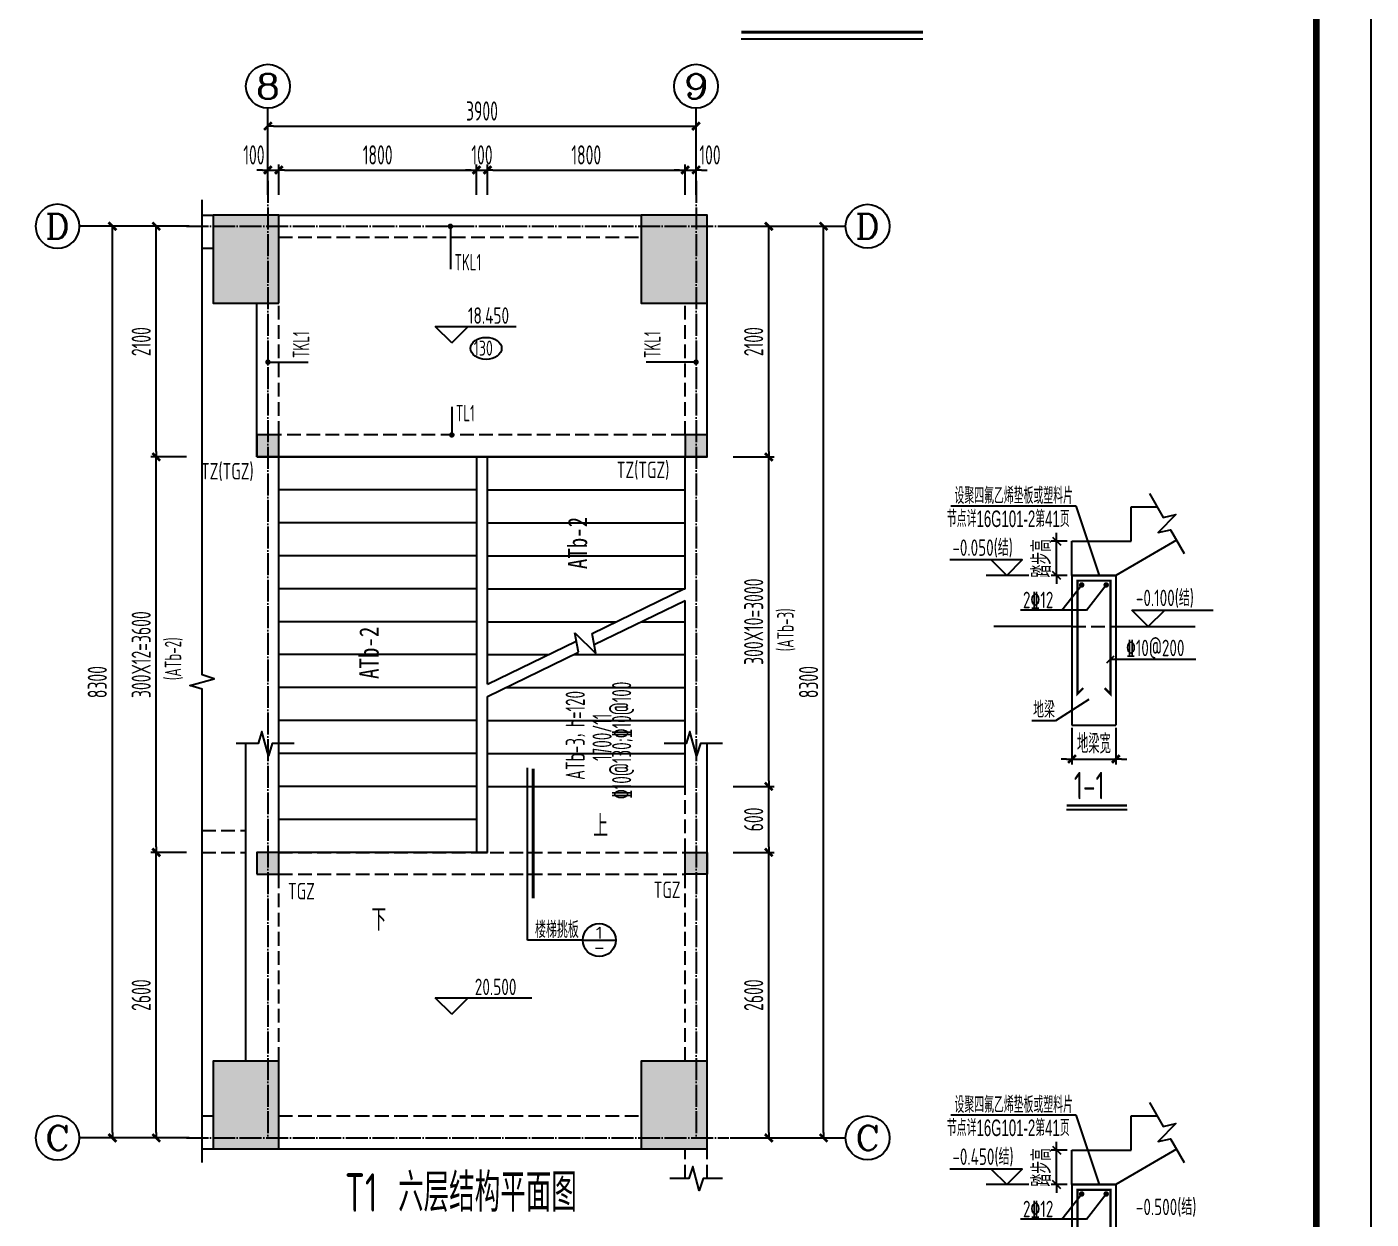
# Model space of a CAD drawing. Extents: x -441005 to 725361, y -182459 to 319313.
# Drawn here: x 455408 to 479900, y -97178 to -75469 of the extents above; entities that cross this region are included whole.
import ezdxf
from ezdxf.enums import TextEntityAlignment as Align

# ---------------------------------------------------------------- set-up
doc = ezdxf.new("R2010")
doc.units = 0
doc.header["$LTSCALE"] = 100
for name, pattern in [('CONTINOUS', [0]), ('DASHED', [0.75, 0.5, -0.25]), ('DOTE', [2.42, 2, -0.2, 0.02, -0.2]), ('HIDDEN', [7, 5, -2])]:
    doc.linetypes.add(name, pattern=pattern)
doc.layers.get('0').update_dxf_attribs({"linetype": 'CONTINUOUS'})
doc.layers.get('Defpoints').update_dxf_attribs({"linetype": 'CONTINUOUS'})
for name, color, linetype in [('AXIS', 3, 'CONTINUOUS'), ('AXIS_TEXT', 7, 'CONTINUOUS'), ('BEAM', 4, 'DASHED'), ('BEAM_CON', 4, 'CONTINUOUS'), ('B板筋标注', 7, 'CONTINUOUS'), ('COLU', 7, 'CONTINUOUS'), ('DIM', 3, 'CONTINUOUS'), ('DIM_SYMB', 3, 'CONTINUOUS'), ('DOTE', 8, 'DOTE'), ('D大样&索引', 7, 'CONTINUOUS'), ('GZ', 2, 'CONTINUOUS'), ('L梁图-主梁标注', 140, 'CONTINUOUS'), ('L梁图-次梁标注', 9, 'CONTINUOUS'), ('REIN', 1, 'CONTINUOUS'), ('STAIR', 2, 'CONTINUOUS'), ('S说明&图名', 4, 'CONTINUOUS'), ('TEXT', 7, 'CONTINUOUS'), ('THIN', 7, 'CONTINUOUS'), ('图框', 7, 'CONTINUOUS')]:
    doc.layers.add(name, color=color, linetype=linetype)
doc.layers.add('T填充图层(非模板)', color=251, linetype='CONTINUOUS', lineweight=0)
doc.styles.add('_TCH_AXIS', font='COMPLEX', dxfattribs={"bigfont": 'GBCBIG'})
doc.styles.add('_TCH_DIM', font='tssdeng.shx', dxfattribs={"width": 0.7, "bigfont": '1.shx'})
doc.styles.add('COMP', font='COMPLEX', dxfattribs={"bigfont": 'hztxt'})
doc.styles.add('COMPLEX', font='COMPLEX')
doc.styles.add('TSSD_Dimension', font='tssdeng.shx', dxfattribs={"width": 0.62, "bigfont": '1.shx'})
doc.styles.add('TSSD_Rein', font='Tssdeng.shx', dxfattribs={"width": 0.7, "bigfont": '1.shx'})
doc.styles.add('梁平法', font='xxxxx.shx', dxfattribs={"bigfont": 'dxfs.shx'})
doc.styles.add('说明', font='romans.shx', dxfattribs={"width": 0.7, "bigfont": 'dxfs.shx'})
doc.styles.add('黑体', font='simhei_1.ttf', dxfattribs={"width": 0.7})
doc.dimstyles.new('TSSD_100_100$0', dxfattribs={"dimtxt": 350, "dimasz": 150, "dimexe": 100, "dimexo": 50, "dimgap": 100, "dimtad": 1, "dimdec": 0, "dimzin": 0, "dimdsep": 46, "dimtxsty": 'TSSD_Rein', "dimblk": 'OBLIQUE', "dimcen": 0, "dimdle": 100, "dimclrt": 7, "dimadec": 0, "dimazin": 0, "dimtfac": 1, "dimtdec": 0, "dimtix": 1, "dimtmove": 2, "dimatfit": 3, "dimfxl": 0, "dimtolj": 1, "dimtzin": 0, "dimarcsym": 0})
doc.dimstyles.new('TSSD_50_100', dxfattribs={"dimtxt": 350, "dimasz": 100, "dimexe": 100, "dimexo": 50, "dimgap": 100, "dimtad": 1, "dimdec": 0, "dimlfac": 0.5, "dimzin": 0, "dimdsep": 46, "dimtxsty": 'TSSD_Dimension', "dimblk": '_tsdbk', "dimcen": 0, "dimdle": 100, "dimclrt": 7, "dimadec": 0, "dimazin": 0, "dimtfac": 1, "dimtdec": 0, "dimtix": 1, "dimtmove": 2, "dimatfit": 3, "dimfxl": 0, "dimtolj": 1, "dimtzin": 0, "dimarcsym": 0})

# ---------------------------------------------------------------- blocks, each defined once
blk = doc.blocks.new('_AXISO')
blk.add_circle((0, 0), 0.5)
at = {"layer": 'AXIS_TEXT', "style": 'COMPLEX', "width": 1.041667}
blk.add_attdef('A', text='', height=0.56, dxfattribs=at).set_placement((-0.25, -0.28), (0.25, -0.28), align=Align.FIT)
blk = doc.blocks.new('_tsdbk')
blk.add_line((-1, 0), (0, 0))
at = {"const_width": 0.5}
blk.add_lwpolyline([(-0.7, -0.7), (0.7, 0.7)], dxfattribs=at)
blk = doc.blocks.new('*D1452')
at = {"layer": 'Defpoints', "color": 0}
for p in [(468425, -79100), (469925, -79100), (468425, -95700)]:
    blk.add_point(p, dxfattribs=at)
at = {"layer": 'DIM', "color": 0, "lineweight": -2}
for p, q in [((468475, -79100), (470025, -79100)), ((469925, -95600), (469925, -79200)), ((468475, -95700), (470025, -95700))]:
    blk.add_line(p, q, dxfattribs=at)
at = {"layer": 'DIM', "color": 0, "lineweight": -2, "xscale": 100, "yscale": 100, "zscale": 100}
for p, rotation in [((469925, -79100), 90), ((469925, -95700), 270)]:
    blk.add_blockref('_tsdbk', p, dxfattribs=dict(at, rotation=rotation))
at = {"layer": 'DIM', "color": 7, "insert": (469650, -87400), "char_height": 350, "attachment_point": 5, "rotation": 90, "style": 'TSSD_Dimension'}
blk.add_mtext('\\A1;8300', dxfattribs=at)
blk = doc.blocks.new('*D1453')
at = {"layer": 'Defpoints', "color": 0}
for p in [(468225, -89300), (468925, -89300), (468225, -90500)]:
    blk.add_point(p, dxfattribs=at)
at = {"layer": 'DIM', "color": 0, "lineweight": -2}
for p, q in [((468275, -89300), (469025, -89300)), ((468925, -90400), (468925, -89400)), ((468275, -90500), (469025, -90500))]:
    blk.add_line(p, q, dxfattribs=at)
at = {"layer": 'DIM', "color": 0, "lineweight": -2, "xscale": 100, "yscale": 100, "zscale": 100}
for p, rotation in [((468925, -89300), 90), ((468925, -90500), 270)]:
    blk.add_blockref('_tsdbk', p, dxfattribs=dict(at, rotation=rotation))
at = {"layer": 'DIM', "color": 7, "insert": (468650, -89900), "char_height": 350, "attachment_point": 5, "rotation": 90, "style": 'TSSD_Dimension'}
blk.add_mtext('\\A1;600', dxfattribs=at)
blk = doc.blocks.new('*D1454')
at = {"layer": 'Defpoints', "color": 0}
for p in [(456966, -79100), (458366, -79100), (458366, -95700)]:
    blk.add_point(p, dxfattribs=at)
at = {"layer": 'DIM', "color": 0, "lineweight": -2}
for p, q in [((458316, -79100), (456866, -79100)), ((456966, -95600), (456966, -79200)), ((458316, -95700), (456866, -95700))]:
    blk.add_line(p, q, dxfattribs=at)
at = {"layer": 'DIM', "color": 0, "lineweight": -2, "xscale": 100, "yscale": 100, "zscale": 100}
for p, rotation in [((456966, -79100), 90), ((456966, -95700), 270)]:
    blk.add_blockref('_tsdbk', p, dxfattribs=dict(at, rotation=rotation))
at = {"layer": 'DIM', "color": 7, "insert": (456691, -87400), "char_height": 350, "attachment_point": 5, "rotation": 90, "style": 'TSSD_Dimension'}
blk.add_mtext('\\A1;8300', dxfattribs=at)
blk = doc.blocks.new('*D1455')
at = {"layer": 'Defpoints', "color": 0}
for p in [(467600, -77275), (459800, -78275), (467600, -78275)]:
    blk.add_point(p, dxfattribs=at)
at = {"layer": 'DIM', "color": 0, "lineweight": -2}
for p, q in [((459800, -78225), (459800, -77175)), ((459900, -77275), (467500, -77275)), ((467600, -78225), (467600, -77175))]:
    blk.add_line(p, q, dxfattribs=at)
at = {"layer": 'DIM', "color": 0, "lineweight": -2, "xscale": 100, "yscale": 100, "zscale": 100, "rotation": 180}
blk.add_blockref('_tsdbk', (459800, -77275), dxfattribs=at)
at = {"layer": 'DIM', "color": 0, "lineweight": -2, "xscale": 100, "yscale": 100, "zscale": 100}
blk.add_blockref('_tsdbk', (467600, -77275), dxfattribs=at)
at = {"layer": 'DIM', "color": 7, "insert": (463700, -77000), "char_height": 350, "attachment_point": 5, "style": 'TSSD_Dimension'}
blk.add_mtext('\\A1;3900', dxfattribs=at)
blk = doc.blocks.new('*D1456')
at = {"layer": 'Defpoints', "color": 0}
for p in [(460000, -78075), (459800, -78575), (460000, -78575)]:
    blk.add_point(p, dxfattribs=at)
at = {"layer": 'DIM', "color": 0, "lineweight": -2}
for p, q in [((459700, -78075), (459600, -78075)), ((459800, -78525), (459800, -77975)), ((459800, -78075), (460000, -78075)), ((460000, -78525), (460000, -77975)), ((460100, -78075), (460200, -78075))]:
    blk.add_line(p, q, dxfattribs=at)
at = {"layer": 'DIM', "color": 0, "lineweight": -2, "xscale": 100, "yscale": 100, "zscale": 100}
blk.add_blockref('_tsdbk', (459800, -78075), dxfattribs=at)
at = {"layer": 'DIM', "color": 0, "lineweight": -2, "xscale": 100, "yscale": 100, "zscale": 100, "rotation": 180}
blk.add_blockref('_tsdbk', (460000, -78075), dxfattribs=at)
at = {"layer": 'DIM', "color": 7, "insert": (459545, -77800), "char_height": 350, "attachment_point": 5, "style": 'TSSD_Dimension'}
blk.add_mtext('\\A1;100', dxfattribs=at)
blk = doc.blocks.new('*D1457')
at = {"layer": 'Defpoints', "color": 0}
for p in [(467600, -78075), (467400, -78575), (467600, -78575)]:
    blk.add_point(p, dxfattribs=at)
at = {"layer": 'DIM', "color": 0, "lineweight": -2}
for p, q in [((467300, -78075), (467200, -78075)), ((467400, -78525), (467400, -77975)), ((467400, -78075), (467600, -78075)), ((467600, -78525), (467600, -77975)), ((467700, -78075), (467800, -78075))]:
    blk.add_line(p, q, dxfattribs=at)
at = {"layer": 'DIM', "color": 0, "lineweight": -2, "xscale": 100, "yscale": 100, "zscale": 100}
blk.add_blockref('_tsdbk', (467400, -78075), dxfattribs=at)
at = {"layer": 'DIM', "color": 0, "lineweight": -2, "xscale": 100, "yscale": 100, "zscale": 100, "rotation": 180}
blk.add_blockref('_tsdbk', (467600, -78075), dxfattribs=at)
at = {"layer": 'DIM', "color": 7, "insert": (467855, -77800), "char_height": 350, "attachment_point": 5, "style": 'TSSD_Dimension'}
blk.add_mtext('\\A1;100', dxfattribs=at)
blk = doc.blocks.new('*D1458')
at = {"layer": 'Defpoints', "color": 0}
for p in [(463800, -78075), (463600, -78575), (463800, -78575)]:
    blk.add_point(p, dxfattribs=at)
at = {"layer": 'DIM', "color": 0, "lineweight": -2}
for p, q in [((463500, -78075), (463400, -78075)), ((463600, -78525), (463600, -77975)), ((463600, -78075), (463800, -78075)), ((463800, -78525), (463800, -77975)), ((463900, -78075), (464000, -78075))]:
    blk.add_line(p, q, dxfattribs=at)
at = {"layer": 'DIM', "color": 0, "lineweight": -2, "xscale": 100, "yscale": 100, "zscale": 100}
blk.add_blockref('_tsdbk', (463600, -78075), dxfattribs=at)
at = {"layer": 'DIM', "color": 0, "lineweight": -2, "xscale": 100, "yscale": 100, "zscale": 100, "rotation": 180}
blk.add_blockref('_tsdbk', (463800, -78075), dxfattribs=at)
at = {"layer": 'DIM', "color": 7, "insert": (463700, -77800), "char_height": 350, "attachment_point": 5, "style": 'TSSD_Dimension'}
blk.add_mtext('\\A1;100', dxfattribs=at)
blk = doc.blocks.new('*D1459')
at = {"layer": 'Defpoints', "color": 0}
for p in [(467400, -78075), (463800, -78575), (467400, -78575)]:
    blk.add_point(p, dxfattribs=at)
at = {"layer": 'DIM', "color": 0, "lineweight": -2}
for p, q in [((463800, -78525), (463800, -77975)), ((463900, -78075), (467300, -78075)), ((467400, -78525), (467400, -77975))]:
    blk.add_line(p, q, dxfattribs=at)
at = {"layer": 'DIM', "color": 0, "lineweight": -2, "xscale": 100, "yscale": 100, "zscale": 100, "rotation": 180}
blk.add_blockref('_tsdbk', (463800, -78075), dxfattribs=at)
at = {"layer": 'DIM', "color": 0, "lineweight": -2, "xscale": 100, "yscale": 100, "zscale": 100}
blk.add_blockref('_tsdbk', (467400, -78075), dxfattribs=at)
at = {"layer": 'DIM', "color": 7, "insert": (465600, -77800), "char_height": 350, "attachment_point": 5, "style": 'TSSD_Dimension'}
blk.add_mtext('\\A1;1800', dxfattribs=at)
blk = doc.blocks.new('*D1460')
at = {"layer": 'Defpoints', "color": 0}
for p in [(463600, -78075), (460000, -78575), (463600, -78575)]:
    blk.add_point(p, dxfattribs=at)
at = {"layer": 'DIM', "color": 0, "lineweight": -2}
for p, q in [((460000, -78525), (460000, -77975)), ((460100, -78075), (463500, -78075)), ((463600, -78525), (463600, -77975))]:
    blk.add_line(p, q, dxfattribs=at)
at = {"layer": 'DIM', "color": 0, "lineweight": -2, "xscale": 100, "yscale": 100, "zscale": 100, "rotation": 180}
blk.add_blockref('_tsdbk', (460000, -78075), dxfattribs=at)
at = {"layer": 'DIM', "color": 0, "lineweight": -2, "xscale": 100, "yscale": 100, "zscale": 100}
blk.add_blockref('_tsdbk', (463600, -78075), dxfattribs=at)
at = {"layer": 'DIM', "color": 7, "insert": (461800, -77800), "char_height": 350, "attachment_point": 5, "style": 'TSSD_Dimension'}
blk.add_mtext('\\A1;1800', dxfattribs=at)
blk = doc.blocks.new('*D1492')
at = {"layer": 'Defpoints', "color": 0}
for p in [(457766, -90500), (458366, -90500), (458366, -95700)]:
    blk.add_point(p, dxfattribs=at)
at = {"layer": 'DIM', "color": 0, "lineweight": -2}
for p, q in [((458316, -90500), (457666, -90500)), ((457766, -95600), (457766, -90600)), ((458316, -95700), (457666, -95700))]:
    blk.add_line(p, q, dxfattribs=at)
at = {"layer": 'DIM', "color": 0, "lineweight": -2, "xscale": 100, "yscale": 100, "zscale": 100}
for p, rotation in [((457766, -90500), 90), ((457766, -95700), 270)]:
    blk.add_blockref('_tsdbk', p, dxfattribs=dict(at, rotation=rotation))
at = {"layer": 'DIM', "color": 7, "insert": (457491, -93100), "char_height": 350, "attachment_point": 5, "rotation": 90, "style": 'TSSD_Dimension'}
blk.add_mtext('\\A1;2600', dxfattribs=at)
blk = doc.blocks.new('*D1493')
at = {"layer": 'Defpoints', "color": 0}
for p in [(457766, -83300), (458366, -83300), (458366, -90500)]:
    blk.add_point(p, dxfattribs=at)
at = {"layer": 'DIM', "color": 0, "lineweight": -2}
for p, q in [((458316, -83300), (457666, -83300)), ((457766, -90400), (457766, -83400)), ((458316, -90500), (457666, -90500))]:
    blk.add_line(p, q, dxfattribs=at)
at = {"layer": 'DIM', "color": 0, "lineweight": -2, "xscale": 100, "yscale": 100, "zscale": 100}
for p, rotation in [((457766, -83300), 90), ((457766, -90500), 270)]:
    blk.add_blockref('_tsdbk', p, dxfattribs=dict(at, rotation=rotation))
at = {"layer": 'DIM', "color": 7, "insert": (457491, -86900), "char_height": 350, "attachment_point": 5, "rotation": 90, "style": 'TSSD_Dimension'}
blk.add_mtext('\\A1;300X12=3600', dxfattribs=at)
blk = doc.blocks.new('*D1494')
at = {"layer": 'Defpoints', "color": 0}
for p in [(457766, -79100), (458366, -79100), (458366, -83300)]:
    blk.add_point(p, dxfattribs=at)
at = {"layer": 'DIM', "color": 0, "lineweight": -2}
for p, q in [((458316, -79100), (457666, -79100)), ((457766, -83200), (457766, -79200)), ((458316, -83300), (457666, -83300))]:
    blk.add_line(p, q, dxfattribs=at)
at = {"layer": 'DIM', "color": 0, "lineweight": -2, "xscale": 100, "yscale": 100, "zscale": 100}
for p, rotation in [((457766, -79100), 90), ((457766, -83300), 270)]:
    blk.add_blockref('_tsdbk', p, dxfattribs=dict(at, rotation=rotation))
at = {"layer": 'DIM', "color": 7, "insert": (457491, -81200), "char_height": 350, "attachment_point": 5, "rotation": 90, "style": 'TSSD_Dimension'}
blk.add_mtext('\\A1;2100', dxfattribs=at)
blk = doc.blocks.new('*D1503')
at = {"layer": 'Defpoints', "color": 0}
for p in [(468225, -83300), (468925, -83300), (468225, -89300)]:
    blk.add_point(p, dxfattribs=at)
at = {"layer": 'DIM', "color": 0, "lineweight": -2}
for p, q in [((468275, -83300), (469025, -83300)), ((468925, -89200), (468925, -83400)), ((468275, -89300), (469025, -89300))]:
    blk.add_line(p, q, dxfattribs=at)
at = {"layer": 'DIM', "color": 0, "lineweight": -2, "xscale": 100, "yscale": 100, "zscale": 100}
for p, rotation in [((468925, -83300), 90), ((468925, -89300), 270)]:
    blk.add_blockref('_tsdbk', p, dxfattribs=dict(at, rotation=rotation))
at = {"layer": 'DIM', "color": 7, "insert": (468650, -86300), "char_height": 350, "attachment_point": 5, "rotation": 90, "style": 'TSSD_Dimension'}
blk.add_mtext('\\A1;300X10=3000', dxfattribs=at)
blk = doc.blocks.new('*D1504')
at = {"layer": 'Defpoints', "color": 0}
for p in [(468225, -79100), (468925, -79100), (468225, -83300)]:
    blk.add_point(p, dxfattribs=at)
at = {"layer": 'DIM', "color": 0, "lineweight": -2}
for p, q in [((468275, -79100), (469025, -79100)), ((468925, -83200), (468925, -79200)), ((468275, -83300), (469025, -83300))]:
    blk.add_line(p, q, dxfattribs=at)
at = {"layer": 'DIM', "color": 0, "lineweight": -2, "xscale": 100, "yscale": 100, "zscale": 100}
for p, rotation in [((468925, -79100), 90), ((468925, -83300), 270)]:
    blk.add_blockref('_tsdbk', p, dxfattribs=dict(at, rotation=rotation))
at = {"layer": 'DIM', "color": 7, "insert": (468650, -81200), "char_height": 350, "attachment_point": 5, "rotation": 90, "style": 'TSSD_Dimension'}
blk.add_mtext('\\A1;2100', dxfattribs=at)
blk = doc.blocks.new('_OBLIQUE')
at = {"color": 0, "linetype": 'ByBlock'}
blk.add_line((-0.5, -0.5), (0.5, 0.5), dxfattribs=at)
blk = doc.blocks.new('*D1516')
at = {"layer": 'Defpoints', "color": 0, "ltscale": 2}
for p in [(474169, -95923), (474415, -95923), (474415, -96549)]:
    blk.add_point(p, dxfattribs=at)
at = {"layer": 'DIM', "color": 0, "lineweight": -2, "ltscale": 2}
for p, q in [((474365, -95923), (474069, -95923)), ((474169, -95923), (474169, -95773)), ((474169, -96549), (474169, -95923)), ((474365, -96549), (474069, -96549)), ((474169, -96549), (474169, -96699))]:
    blk.add_line(p, q, dxfattribs=at)
at = {"layer": 'DIM', "color": 0, "lineweight": -2, "ltscale": 2, "xscale": 150, "yscale": 150, "zscale": 150}
for p, rotation in [((474169, -95923), 270), ((474169, -96549), 90)]:
    blk.add_blockref('_OBLIQUE', p, dxfattribs=dict(at, rotation=rotation))
at = {"layer": 'DIM', "color": 7, "ltscale": 2, "insert": (473894, -96236), "char_height": 350, "attachment_point": 5, "rotation": 90, "style": 'TSSD_Rein'}
blk.add_mtext('\\A1;踏步高', dxfattribs=at)
blk = doc.blocks.new('layisuixin-point')
blk.add_lwpolyline([(-0.25, 0, 0.5, 0.5, 1), (0.25, 0, 0.5, 0.5, 1)], format="xyseb", close=True)
blk = doc.blocks.new('*D1520')
at = {"layer": 'Defpoints', "color": 0}
for p in [(468225, -90500), (468925, -90500), (468225, -95700)]:
    blk.add_point(p, dxfattribs=at)
at = {"layer": 'DIM', "color": 0, "lineweight": -2}
for p, q in [((468275, -90500), (469025, -90500)), ((468925, -95600), (468925, -90600)), ((468275, -95700), (469025, -95700))]:
    blk.add_line(p, q, dxfattribs=at)
at = {"layer": 'DIM', "color": 0, "lineweight": -2, "xscale": 100, "yscale": 100, "zscale": 100}
for p, rotation in [((468925, -90500), 90), ((468925, -95700), 270)]:
    blk.add_blockref('_tsdbk', p, dxfattribs=dict(at, rotation=rotation))
at = {"layer": 'DIM', "color": 7, "insert": (468650, -93100), "char_height": 350, "attachment_point": 5, "rotation": 90, "style": 'TSSD_Dimension'}
blk.add_mtext('\\A1;2600', dxfattribs=at)
blk = doc.blocks.new('*D1518')
at = {"layer": 'Defpoints', "color": 0, "ltscale": 2}
for p in [(474169, -84833), (474415, -84833), (474415, -85459)]:
    blk.add_point(p, dxfattribs=at)
at = {"layer": 'DIM', "color": 0, "lineweight": -2, "ltscale": 2}
for p, q in [((474169, -84833), (474169, -84683)), ((474365, -84833), (474069, -84833)), ((474169, -85459), (474169, -84833)), ((474365, -85459), (474069, -85459)), ((474169, -85459), (474169, -85609))]:
    blk.add_line(p, q, dxfattribs=at)
at = {"layer": 'DIM', "color": 0, "lineweight": -2, "ltscale": 2, "xscale": 150, "yscale": 150, "zscale": 150}
for p, rotation in [((474169, -84833), 270), ((474169, -85459), 90)]:
    blk.add_blockref('_OBLIQUE', p, dxfattribs=dict(at, rotation=rotation))
at = {"layer": 'DIM', "color": 7, "ltscale": 2, "insert": (473894, -85146), "char_height": 350, "attachment_point": 5, "rotation": 90, "style": 'TSSD_Rein'}
blk.add_mtext('\\A1;踏步高', dxfattribs=at)
blk = doc.blocks.new('*D1519')
at = {"layer": 'Defpoints', "color": 0}
for p in [(474450, -88181.83176), (475250, -88181.83176), (475250, -88800)]:
    blk.add_point(p, dxfattribs=at)
at = {"layer": 'DIM', "color": 0, "lineweight": -2}
for p, q in [((474450, -88231.83176), (474450, -88900)), ((475250, -88231.83176), (475250, -88900)), ((474350, -88800), (474250, -88800)), ((474450, -88800), (475250, -88800)), ((475350, -88800), (475450, -88800))]:
    blk.add_line(p, q, dxfattribs=at)
at = {"layer": 'DIM', "color": 0, "lineweight": -2, "xscale": 100, "yscale": 100, "zscale": 100}
blk.add_blockref('_tsdbk', (474450, -88800), dxfattribs=at)
at = {"layer": 'DIM', "color": 0, "lineweight": -2, "xscale": 100, "yscale": 100, "zscale": 100, "rotation": 180}
blk.add_blockref('_tsdbk', (475250, -88800), dxfattribs=at)
at = {"layer": 'DIM', "color": 7, "insert": (474850, -88525), "char_height": 350, "attachment_point": 5, "style": 'TSSD_Dimension'}
blk.add_mtext('\\A1;地梁宽', dxfattribs=at)
blk = doc.blocks.new('A2+1_2')
at = {"layer": '图框'}
blk.add_lwpolyline([(0, 0), (89100, 0), (89100, 42000), (0, 42000)], close=True, dxfattribs=at)
at = {"layer": '图框', "const_width": 120}
blk.add_lwpolyline([(2500, 1000), (88100, 1000), (88100, 41000), (2500, 41000)], close=True, dxfattribs=at)

msp = doc.modelspace()

# ---------------------------------------------------------------- hatches: boundary and pattern name
at = {"layer": 'COLU'}
for points in [[(460000, -80500), (460000, -78900), (458800, -78900), (458800, -80500)], [(467800, -80500), (467800, -78900), (466600, -78900), (466600, -80500)], [(460000, -95900), (460000, -94300), (458800, -94300), (458800, -95900)], [(467800, -95900), (467800, -94300), (466600, -94300), (466600, -95900)]]:
    msp.add_hatch(color=251, dxfattribs=at).paths.add_polyline_path(points)
at = {"layer": 'GZ'}
for points in [[(459600, -83300), (460000, -83300), (460000, -82900), (459600, -82900)], [(467400, -83300), (467800, -83300), (467800, -82900), (467400, -82900)], [(459600, -90900), (460000, -90900), (460000, -90500), (459600, -90500)], [(467800, -90900), (467400, -90900), (467400, -90500), (467800, -90500)]]:
    msp.add_hatch(color=252, dxfattribs=at).paths.add_polyline_path(points)

# ---------------------------------------------------------------- linework, layer by layer
for p, q in [((474450, -85459.1), (474450, -86388.3)), ((475250, -85459.1), (475250, -86388.3)), ((474450, -86388.3), (474450, -88181.8)), ((475250, -86388.3), (475250, -88181.8)), ((474758.8, -87718.6), (474148.2, -88102)), ((474148.2, -88102), (473718.8, -88102)), ((474450, -88181.8), (475250, -88181.8)), ((474450, -96549), (474450, -97478.3)), ((475250, -96549), (475250, -97478.3))]:
    msp.add_line(p, q)
at = {"layer": 'AXIS'}
for p, q in [((459800, -78275), (459800, -76950)), ((467600, -78275), (467600, -76950)), ((458366.5, -79100), (456366.5, -79100)), ((468225, -79100), (470325, -79100)), ((458366.5, -95700), (456366.5, -95700)), ((468225, -95700), (470325, -95700))]:
    msp.add_line(p, q, dxfattribs=at)
at = {"layer": 'BEAM', "linetype": 'HIDDEN', "ltscale": 0.5}
for p, q in [((460000, -79300), (466600, -79300)), ((460000, -82900), (460000, -80500)), ((467400, -82900), (467400, -80500)), ((467400, -82900), (460000, -82900)), ((474450, -86388.3), (475250, -86388.3)), ((460000, -90500), (460000, -88520.6)), ((467400, -90500), (467400, -88520.6)), ((458600, -90100), (459400, -90100)), ((458600, -90500), (459400, -90500)), ((460000, -90500), (467400, -90500)), ((460000, -90900), (467400, -90900)), ((460000, -94300), (460000, -90900)), ((467400, -94300), (467400, -90900)), ((460000, -95300), (466600, -95300)), ((458600, -95900), (458800, -95900)), ((467400, -96437.5), (467400, -95900)), ((467800, -96437.5), (467800, -95900))]:
    msp.add_line(p, q, dxfattribs=at)
at = {"layer": 'BEAM_CON'}
for p, q in [((458600, -78900), (458800, -78900)), ((460000, -78900), (466600, -78900)), ((458600, -79500), (458800, -79500)), ((459600, -83300), (459600, -80500)), ((467800, -83300), (467800, -80500)), ((467800, -83300), (459600, -83300)), ((459400, -94300), (459400, -88520.6)), ((467800, -94300), (467800, -88520.6)), ((458600, -95300), (458800, -95300)), ((460000, -95900), (466600, -95900))]:
    msp.add_line(p, q, dxfattribs=at)
at = {"layer": 'B板筋标注', "color": 2, "linetype": 'CONTINOUS', "ltscale": 5}
msp.add_ellipse((463775, -81322.7), major_axis=(-283.5, 0), ratio=0.7083334, dxfattribs=at)
at = {"layer": 'COLU'}
for points in [[(460000, -80500), (460000, -78900), (458800, -78900), (458800, -80500)], [(467800, -80500), (467800, -78900), (466600, -78900), (466600, -80500)], [(460000, -95900), (460000, -94300), (458800, -94300), (458800, -95900)], [(467800, -95900), (467800, -94300), (466600, -94300), (466600, -95900)]]:
    msp.add_lwpolyline(points, close=True, dxfattribs=at)
at = {"layer": 'DIM'}
msp.add_lwpolyline([(465665, -90022.7, 0, 0, 0), (465665, -87400.6, 80, 0, 0), (465665, -87100.6, 0, 0, 0)], format="xyseb", dxfattribs=at)
at = {"layer": 'DIM_SYMB'}
msp.add_lwpolyline([(461875, -91300, 0, 0, 0), (461875, -81700, 0, 0, 0), (465675, -81700, 0, 0, 0), (465675, -85900, 80, 0, 0), (465675, -86200, 0, 0, 0)], format="xyseb", dxfattribs=at)
at = {"layer": 'DOTE', "ltscale": 2}
for p, q in [((459800, -78275), (459800, -95700)), ((467600, -78275), (467600, -95700)), ((458316.5, -79100), (468225, -79100)), ((458316.5, -95700), (468200, -95700))]:
    msp.add_line(p, q, dxfattribs=at)
at = {"layer": 'D大样&索引'}
for p, q in [((475530, -84833.1), (475530, -84207.1)), ((475530, -84207.1), (476002.4, -84207.1)), ((474450, -85459.1), (474450, -84833.1)), ((474450, -84833.1), (475530, -84833.1)), ((476355.8, -84816.8), (475247.6, -85459.1)), ((474450, -86388.3), (473026.1, -86388.3)), ((475530, -95923), (475530, -95297)), ((475530, -95297), (476002.4, -95297)), ((474450, -96549), (474450, -95923)), ((474450, -95923), (475530, -95923)), ((476355.8, -95906.7), (475247.6, -96549))]:
    msp.add_line(p, q, dxfattribs=at)
at = {"layer": 'D大样&索引', "ltscale": 2}
for p, q in [((473666, -85459.1), (472884.9, -85459.1)), ((473666, -96549), (472884.9, -96549))]:
    msp.add_line(p, q, dxfattribs=at)
at = {"layer": 'D大样&索引', "color": 6}
for p, q in [((464528.9, -92097.7), (464528.9, -88961.4)), ((465536.2, -92097.7), (464528.9, -92097.7)), ((465536.2, -92097.7), (466136.2, -92097.7))]:
    msp.add_line(p, q, dxfattribs=at)
at = {"layer": 'D大样&索引'}
for points in [[(472979.2, -85176.3), (473262.1, -85459.1), (473544.9, -85176.3), (472226.8, -85176.3)], [(472979.2, -96266.2), (473262.1, -96549), (473544.9, -96266.2), (472226.8, -96266.2)]]:
    msp.add_lwpolyline(points, dxfattribs=at)
at = {"layer": 'D大样&索引', "const_width": 40}
for points in [[(474450, -85459.1), (475247.6, -85459.1)], [(474450, -96549), (475247.6, -96549)]]:
    msp.add_lwpolyline(points, dxfattribs=at)
at = {"layer": 'D大样&索引', "color": 6, "const_width": 50}
msp.add_lwpolyline([(464632.8, -88978.2), (464632.8, -91337.5)], dxfattribs=at)
at = {"layer": 'D大样&索引', "color": 7, "const_width": 40}
msp.add_lwpolyline([(474351.8, -89647.8), (475455.2, -89647.8)], dxfattribs=at)
at = {"layer": 'D大样&索引', "color": 7}
msp.add_lwpolyline([(474351.8, -89717.9), (475455.2, -89717.9)], dxfattribs=at)
at = {"layer": 'D大样&索引', "color": 6}
msp.add_circle((465836.2, -92097.7), 300, dxfattribs=at)
at = {"layer": 'GZ', "color": 2}
for points in [[(459600, -83300), (460000, -83300), (460000, -82900), (459600, -82900)], [(467400, -83300), (467800, -83300), (467800, -82900), (467400, -82900)], [(459600, -90900), (460000, -90900), (460000, -90500), (459600, -90500)], [(467800, -90900), (467400, -90900), (467400, -90500), (467800, -90500)]]:
    msp.add_lwpolyline(points, close=True, dxfattribs=at)
at = {"layer": 'L梁图-次梁标注'}
for p, q in [((463125, -79100), (463125, -79881.4)), ((459800, -81572.7), (460531.4, -81572.7)), ((467600, -81572.7), (466689.1, -81572.7)), ((463150, -82386.8), (463150, -82900))]:
    msp.add_line(p, q, dxfattribs=at)
at = {"layer": 'REIN', "color": 1, "const_width": 40}
for points in [[(474656.1, -87509.1), (474550, -87615.1), (474550, -85553.7), (475150, -85553.7), (475150, -87615.1), (475043.9, -87509.1)], [(474656.1, -98599), (474550, -98705.1), (474550, -96643.6), (475150, -96643.6), (475150, -98705.1), (475043.9, -98599)]]:
    msp.add_lwpolyline(points, dxfattribs=at)
at = {"layer": 'REIN', "color": 1, "const_width": 50}
for points in [[(474601.8, -85630.5, 1), (474651.8, -85630.5, 1)], [(475048.2, -85630.5, 1), (475098.2, -85630.5, 1)], [(474601.8, -96720.4, 1), (474651.8, -96720.4, 1)], [(475048.2, -96720.4, 1), (475098.2, -96720.4, 1)]]:
    msp.add_lwpolyline(points, format="xyb", close=True, dxfattribs=at)
at = {"layer": 'STAIR'}
for p, q in [((460000, -83300), (463600, -83300)), ((460000, -90500), (460000, -83300)), ((463500, -83300), (460100, -83300)), ((463600, -83300), (463600, -90500)), ((463800, -83300), (463600, -83300)), ((463600, -83300), (463600, -90500)), ((463600, -83300), (463800, -83300)), ((463800, -87437.1), (463800, -83300)), ((463800, -87437.1), (463800, -83300)), ((463800, -83300), (467400, -83300)), ((463900, -83300), (467300, -83300)), ((467400, -85700), (467400, -83300)), ((463600, -83900), (460000, -83900)), ((463800, -83900), (467400, -83900)), ((463600, -84500), (460000, -84500)), ((463800, -84500), (467400, -84500)), ((463600, -85100), (460000, -85100)), ((463800, -85100), (467400, -85100)), ((463600, -85700), (460000, -85700)), ((463800, -85700), (467400, -85700)), ((465706.2, -86512.3), (467400, -85690.6)), ((465745.3, -86715.7), (467400, -85912.9)), ((467400, -89300), (467400, -85912.9)), ((463600, -86300), (460000, -86300)), ((463800, -86300), (466143.9, -86300)), ((466602.1, -86300), (467400, -86300)), ((463800, -87437.1), (465418.8, -86651.8)), ((465457.9, -86855.1), (465390.5, -86504.6)), ((465390.5, -86504.6), (465776.7, -86879.1)), ((465776.7, -86879.1), (465706.2, -86512.3)), ((463600, -86900), (460000, -86900)), ((463800, -87659.4), (465457.9, -86855.1)), ((463800, -86900), (464907.1, -86900)), ((465365.3, -86900), (467400, -86900)), ((463600, -87500), (460000, -87500)), ((463800, -88562.1), (463800, -87659.4)), ((463800, -89300), (463800, -87659.4)), ((464128.5, -87500), (467400, -87500)), ((463600, -88100), (460000, -88100)), ((463800, -88100), (467400, -88100)), ((463600, -88700), (460000, -88700)), ((463800, -88700), (467400, -88700)), ((463600, -89300), (460000, -89300)), ((463800, -89300), (467400, -89300)), ((463800, -90500), (463800, -89300)), ((463600, -89900), (460000, -89900)), ((463600, -90500), (460000, -90500)), ((463600, -90500), (463800, -90500)), ((463800, -90500), (463600, -90500))]:
    msp.add_line(p, q, dxfattribs=at)
at = {"layer": 'S说明&图名'}
msp.add_line((468423.5, -75689.2), (471733.9, -75689.2), dxfattribs=at)
msp.add_lwpolyline([(468423.5, -75563.2, 52.5, 52.5, 0), (471733.9, -75563.2, 0, 0, 0)], format="xyseb", dxfattribs=at)
at = {"layer": 'TEXT', "color": 3}
for p, q in [((463150, -81222.7), (462850, -80922.7)), ((462850, -80922.7), (464325, -80922.7)), ((463150, -81222.7), (463450, -80922.7)), ((463150, -93447.7), (462850, -93147.7)), ((462850, -93147.7), (464607.8, -93147.7)), ((463150, -93447.7), (463450, -93147.7))]:
    msp.add_line(p, q, dxfattribs=at)
at = {"layer": 'TEXT'}
for p, q in [((472240.4, -84192), (474518.9, -84192)), ((474518.9, -84192), (474943.5, -85459.1)), ((474266.5, -86087.7), (474626.8, -85630.5)), ((474712.9, -86087.7), (475073.2, -85630.5)), ((474712.9, -86087.7), (473514.7, -86087.7)), ((475840.5, -86388.3), (475540.5, -86088.3)), ((475540.5, -86088.3), (477020.9, -86088.3)), ((475840.5, -86388.3), (476140.5, -86088.3)), ((475250, -86388.3), (476693.1, -86388.3)), ((475084.1, -87051), (475215.9, -86919.2)), ((475150, -86985.1), (476703.9, -86985.1)), ((472240.4, -95281.9), (474518.9, -95281.9)), ((474518.9, -95281.9), (474943.5, -96549)), ((474266.5, -97177.6), (474626.8, -96720.4)), ((474712.9, -97177.7), (475073.2, -96720.4)), ((474712.9, -97177.7), (473514.7, -97177.6))]:
    msp.add_line(p, q, dxfattribs=at)
at = {"layer": 'THIN'}
for points in [[(458600, -96150), (458600, -87530), (458380, -87460), (458820, -87340), (458600, -87270), (458600, -78620)], [(475862, -83964.9), (476113.9, -84399.5), (476339.4, -84349.7), (476018.9, -84674.2), (476244.3, -84624.4), (476496.2, -85059)], [(460280, -88520.6), (459880, -88520.6), (459810, -88740.6), (459690, -88300.6), (459620, -88520.6), (459220, -88520.6)], [(468080, -88520.6), (467680, -88520.6), (467610, -88740.6), (467490, -88300.6), (467420, -88520.6), (467020, -88520.6)], [(475862, -95054.8), (476113.9, -95489.4), (476339.4, -95439.6), (476018.9, -95764.1), (476244.3, -95714.3), (476496.2, -96148.9)], [(468080, -96437.5), (467730, -96437.5), (467660, -96657.5), (467540, -96217.5), (467470, -96437.5), (467120, -96437.5)]]:
    msp.add_lwpolyline(points, dxfattribs=at)
at = {"layer": 'T填充图层(非模板)', "color": 2}
for p, q in [((475250, -85459.1), (474450, -85459.1)), ((475250, -96549), (474450, -96549))]:
    msp.add_line(p, q, dxfattribs=at)

# ---------------------------------------------------------------- block references
at = {"rotation": 270}
msp.add_blockref('A2+1_2', (437900, -44850), dxfattribs=at)
at = {"layer": 'AXIS'}
ref = msp.add_blockref('_AXISO', (459800, -76550), dxfattribs=dict(at, xscale=800, yscale=800, zscale=800))
ref.add_attrib('A', '8', dxfattribs={"layer": 'AXIS_TEXT', "height": 452.5, "style": '_TCH_AXIS', "width": 1.5}).set_placement((459573.7, -76776.3), (460026.3, -76776.3), align=Align.FIT)
ref = msp.add_blockref('_AXISO', (467600, -76550), dxfattribs=dict(at, xscale=800, yscale=800, zscale=800))
ref.add_attrib('A', '9', dxfattribs={"layer": 'AXIS_TEXT', "height": 452.5, "style": '_TCH_AXIS', "width": 1.5}).set_placement((467373.7, -76776.3), (467826.3, -76776.3), align=Align.FIT)
ref = msp.add_blockref('_AXISO', (455966.5, -79100), dxfattribs=dict(at, xscale=-800, yscale=800, zscale=800))
ref.add_attrib('A', 'D', dxfattribs={"layer": 'AXIS_TEXT', "height": 452.5, "style": '_TCH_AXIS', "width": 1.235294}).set_placement((455740.2, -79326.3), (456192.7, -79326.3), align=Align.FIT)
ref = msp.add_blockref('_AXISO', (470725, -79100), dxfattribs=dict(at, xscale=800, yscale=800, zscale=800))
ref.add_attrib('A', 'D', dxfattribs={"layer": 'AXIS_TEXT', "height": 452.5, "style": '_TCH_AXIS', "width": 1.235294}).set_placement((470498.7, -79326.3), (470951.3, -79326.3), align=Align.FIT)
ref = msp.add_blockref('_AXISO', (455966.5, -95700), dxfattribs=dict(at, xscale=-800, yscale=800, zscale=800))
ref.add_attrib('A', 'C', dxfattribs={"layer": 'AXIS_TEXT', "height": 452.5, "style": '_TCH_AXIS', "width": 1.4}).set_placement((455740.2, -95926.3), (456192.7, -95926.3), align=Align.FIT)
ref = msp.add_blockref('_AXISO', (470725, -95700), dxfattribs=dict(at, xscale=800, yscale=800, zscale=800))
ref.add_attrib('A', 'C', dxfattribs={"layer": 'AXIS_TEXT', "height": 452.5, "style": '_TCH_AXIS', "width": 1.4}).set_placement((470498.7, -95926.3), (470951.3, -95926.3), align=Align.FIT)
at = {"layer": 'L梁图-次梁标注', "xscale": 99, "yscale": 99, "zscale": 99, "rotation": 270}
msp.add_blockref('layisuixin-point', (463125, -79100), dxfattribs=at)
at = {"layer": 'L梁图-次梁标注', "xscale": 99, "yscale": 99, "zscale": 99}
for p in [(459800, -81572.7), (467600, -81572.7), (463150, -82900)]:
    msp.add_blockref('layisuixin-point', p, dxfattribs=at)

# ---------------------------------------------------------------- texts
at = {"layer": 'B板筋标注', "color": 2, "linetype": 'CONTINOUS', "ltscale": 5, "style": 'TSSD_Rein', "width": 0.7}
msp.add_text('130', height=275, dxfattribs=at).set_placement((463551, -81455.7))
at = {"layer": 'DIM', "color": 6, "style": 'TSSD_Rein', "width": 0.6}
for s, p in [('(ATb-3)', (469379.3, -86839.3)), ('(ATb-2)', (458220.7, -87364.3))]:
    msp.add_text(s, height=300, rotation=90.00039, dxfattribs=at).set_placement(p)
at = {"layer": 'DIM', "style": '说明', "width": 0.7}
for s, p in [('上', (465730.2, -90219.4)), ('下', (461689, -91924.1))]:
    msp.add_text(s, height=400, dxfattribs=at).set_placement(p)
at = {"layer": 'D大样&索引', "color": 6, "style": 'TSSD_Rein', "width": 0.7}
for s, p in [('-0.050(结)', (472270.4, -85101.2)), ('-0.100(结)', (475614.6, -86016.4)), ('楼梯挑板', (464666.3, -92058.4)), ('-0.450(结)', (472270.4, -96191.1)), ('-0.500(结)', (475614.6, -97106.3))]:
    msp.add_text(s, height=300, dxfattribs=at).set_placement(p)
at = {"layer": 'D大样&索引', "color": 7, "style": 'TSSD_Rein', "width": 0.7}
msp.add_text('1-1', height=500, dxfattribs=at).set_placement((474483.9, -89535.1))
at = {"layer": 'D大样&索引', "color": 6, "style": 'COMP'}
for tag, text, width, p, p2 in [('1', '1', 2.333333, (465734.2, -92067.7), (465938.2, -92067.7)), ('-', '-', 1.166667, (465734.2, -92331.7), (465938.2, -92331.7))]:
    msp.add_attdef(tag, text=text, height=204, dxfattribs=dict(at, width=width)).set_placement(p, p2, align=Align.FIT)
at = {"layer": 'GZ', "color": 2, "style": '_TCH_DIM', "width": 0.705882}
for s, p in [('TZ(TGZ)', (458579.3, -83710.4)), ('TZ(TGZ)', (466154.3, -83685.4)), ('TGZ', (460165.4, -91357.1)), ('TGZ', (466828, -91332.1))]:
    msp.add_text(s, height=300, dxfattribs=at).set_placement(p)
at = {"layer": 'L梁图-主梁标注', "color": 140, "style": '黑体', "width": 0.8}
for p in [(465615.6, -85342.8), (461815.6, -87342.8)]:
    msp.add_text('ATb-2', height=350, rotation=90.00039, dxfattribs=at).set_placement(p)
at = {"layer": 'L梁图-主梁标注', "style": 'TSSD_Rein', "width": 0.6}
for s, p in [('%%13210@130;%%13210@100', (466419.3, -89530.4)), ('ATb-3，h=120', (465574.1, -89180.9)), ('1700/11', (466063.7, -88835.5))]:
    msp.add_text(s, height=350, rotation=90.00039, dxfattribs=at).set_placement(p)
at = {"layer": 'L梁图-次梁标注', "style": 'TSSD_Rein', "width": 0.6}
for s, p in [('TKL1', (463200, -79904.5)), ('TL1', (463225, -82652.2))]:
    msp.add_text(s, height=300, dxfattribs=at).set_placement(p)
for p in [(460554.5, -81497.7), (466954.5, -81497.7)]:
    msp.add_text('TKL1', height=300, rotation=90, dxfattribs=at).set_placement(p)
at = {"layer": 'S说明&图名', "color": 7, "linetype": 'Continuous', "style": 'TSSD_Rein', "width": 0.7}
for s, p in [('T1', (461500, -97043.7)), ('六层结构平面图', (463800, -97043.7))]:
    msp.add_text(s, height=700, dxfattribs=at).set_placement(p, align=Align.CENTER)
at = {"layer": 'TEXT'}
for s, style, width, p in [('18.450', '_TCH_DIM', 0.705882, (463443.9, -80874.8)), ('设聚四氟乙烯垫板或塑料片', '梁平法', 0.6, (472308, -84153.9)), ('节点详16G101-2第41页', '梁平法', 0.6, (472170.1, -84575.8)), ('2%%13212', 'TSSD_Rein', 0.7, (473556.5, -86053.7)), ('%%13210@200', 'TSSD_Rein', 0.7, (475432.6, -86927.9)), ('地梁', 'TSSD_Rein', 0.7, (473741.1, -88050.1)), ('20.500', '_TCH_DIM', 0.705882, (463568.9, -93099.8)), ('设聚四氟乙烯垫板或塑料片', '梁平法', 0.6, (472308, -95243.8)), ('节点详16G101-2第41页', '梁平法', 0.6, (472170.1, -95665.7)), ('2%%13212', 'TSSD_Rein', 0.7, (473556.5, -97143.7))]:
    msp.add_text(s, height=300, dxfattribs=dict(at, style=style, width=width)).set_placement(p)

# ---------------------------------------------------------------- dimensions: what is measured, and where the dimension line sits
at = {"layer": 'DIM'}
for p1, p2, distance, picture, middle in [((459800, -78275), (467600, -78275), 1000, '*D1455', (463700, -77000)), ((460000, -78575), (463600, -78575), 500, '*D1460', (461800, -77800)), ((463600, -78575), (463800, -78575), 500, '*D1458', (463700, -77800)), ((463800, -78575), (467400, -78575), 500, '*D1459', (465600, -77800)), ((458366.5, -95700), (458366.5, -79100), 1400, '*D1454', (456691.5, -87400)), ((458366.5, -83300), (458366.5, -79100), 600, '*D1494', (457491.5, -81200)), ((468225, -83300), (468225, -79100), -700, '*D1504', (468650, -81200)), ((468425, -95700), (468425, -79100), -1500, '*D1452', (469650, -87400)), ((468225, -90500), (468225, -89300), -700, '*D1453', (468650, -89900)), ((458366.5, -95700), (458366.5, -90500), 600, '*D1492', (457491.5, -93100)), ((468225, -95700), (468225, -90500), -700, '*D1520', (468650, -93100))]:
    dim = msp.add_aligned_dim(p1=p1, p2=p2, distance=distance, dimstyle='TSSD_50_100', dxfattribs=at)
    dim.commit()
    dim.dimension.update_dxf_attribs({"geometry": picture, "text_midpoint": middle})
for base, p1, p2, picture, middle in [((460000, -78075), (459800, -78575), (460000, -78575), '*D1456', (459544.7, -77800)), ((467600, -78075), (467400, -78575), (467600, -78575), '*D1457', (467855.3, -77800))]:
    dim = msp.add_linear_dim(base=base, p1=p1, p2=p2, angle=0, dimstyle='TSSD_50_100', dxfattribs=at)
    dim.commit()
    dim.dimension.update_dxf_attribs({"geometry": picture, "text_midpoint": middle, "dimtype": 161})
for p1, p2, distance, text, picture, middle in [((458366.5, -90500), (458366.5, -83300), 600, '300X12=<>', '*D1493', (457491.5, -86900)), ((468225, -89300), (468225, -83300), -700, '300X10=<>', '*D1503', (468650, -86300))]:
    dim = msp.add_aligned_dim(p1=p1, p2=p2, distance=distance, text=text, dimstyle='TSSD_50_100', dxfattribs=at)
    dim.commit()
    dim.dimension.update_dxf_attribs({"geometry": picture, "text_midpoint": middle})
at = {"layer": 'DIM', "ltscale": 2}
for base, p1, p2, picture, middle in [((474168.5, -84833.1), (474414.8, -85459.1), (474414.8, -84833.1), '*D1518', (473893.5, -85146.1)), ((474168.5, -95923), (474414.8, -96549), (474414.8, -95923), '*D1516', (473893.5, -96236))]:
    dim = msp.add_linear_dim(base=base, p1=p1, p2=p2, angle=90, text='踏步高', dimstyle='TSSD_100_100$0', dxfattribs=at)
    dim.commit()
    dim.dimension.update_dxf_attribs({"geometry": picture, "text_midpoint": middle})
at = {"layer": 'DIM'}
dim = msp.add_linear_dim(base=(475250, -88800), p1=(474450, -88181.8), p2=(475250, -88181.8), text='地梁宽', dimstyle='TSSD_50_100', dxfattribs=at)
dim.commit()
dim.dimension.update_dxf_attribs({"geometry": '*D1519', "text_midpoint": (474850, -88525)})

doc.saveas('drawing.dxf')
